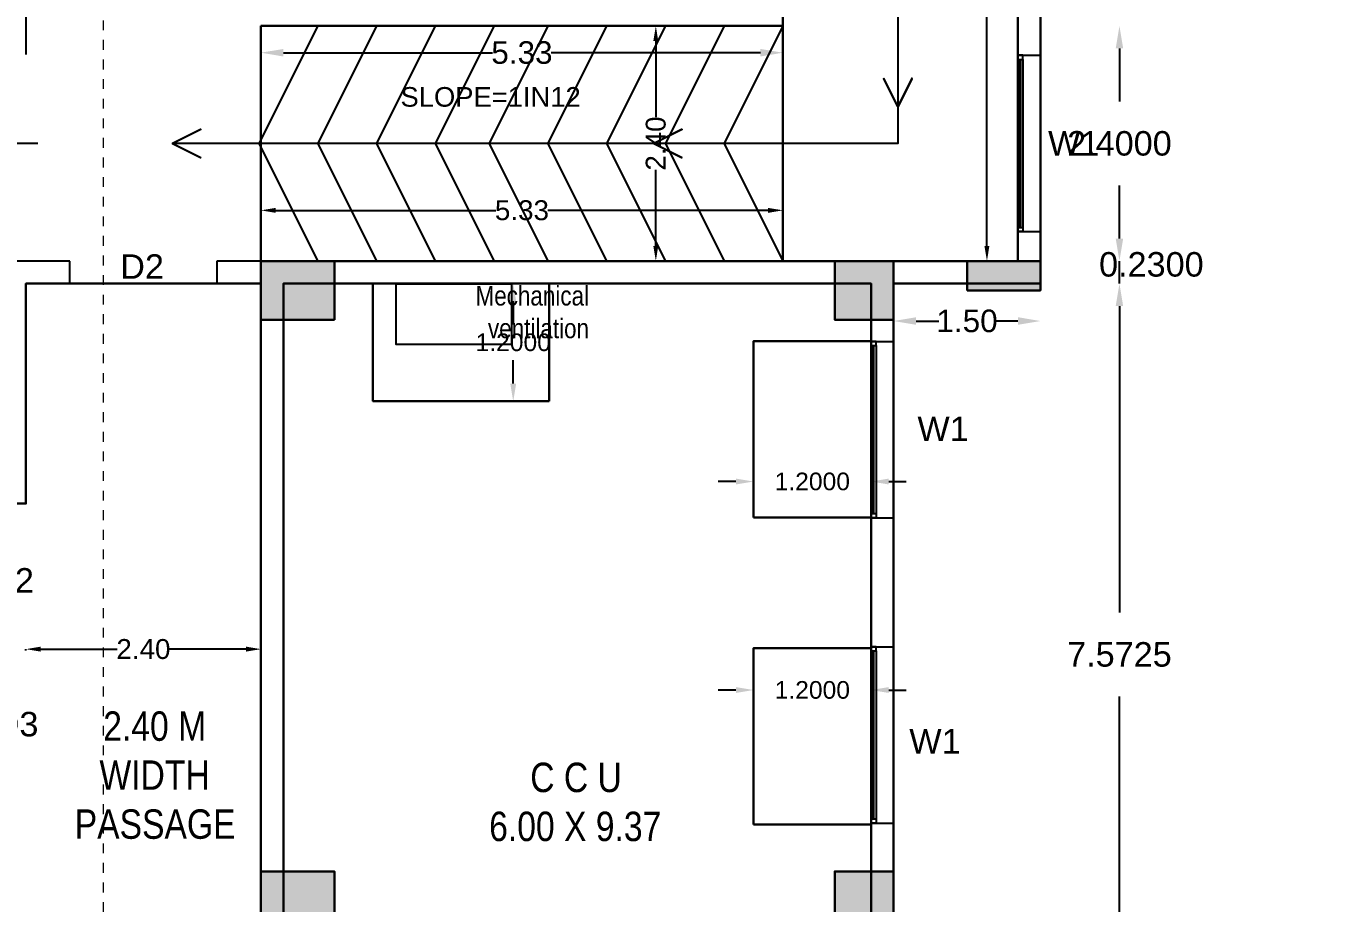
# Model space of a CAD drawing. Header units: metres. Extents: x -38 to 401, y 28 to 287.
# Drawn here: x 253.53 to 266.75, y 134.26 to 143.21 of the extents above; entities that cross this region are included whole.
import ezdxf

# ---------------------------------------------------------------- set-up
doc = ezdxf.new("R2010")
doc.units = ezdxf.units.M
doc.linetypes.add('CENTER', pattern=[2, 1.25, -0.25, 0.25, -0.25])
for name, color, linetype in [('BLK_1_DA_RAMP_1', 30, 'Continuous'), ('BLK_1_FLR_4_AC_ROOM_8', 117, 'Continuous'), ('BLK_1_FLR_4_ACROOM_8_LIGHT_VENTILATION_1', 117, 'Continuous'), ('BLK_1_FLR_4_ACROOM_8_LIGHT_VENTILATION_2', 117, 'Continuous'), ('BLK_1_FLR_4_ACROOM_8_LIGHT_VENTILATION_3', 117, 'Continuous'), ('BLK_1_FLR_4_CARPET_AREA', 10, 'Continuous'), ('PATH_WAY', 140, 'Continuous'), ('UBEAM', 1, 'Continuous'), ('UHATCH', 8, 'Continuous')]:
    doc.layers.add(name, color=color, linetype=linetype)
for name, color, linetype, lineweight in [('BLK_1_FLR_4_BLT_UP_AREA', 4, 'Continuous', 30), ('BLK_1_LVL_4_BLDG_FOOT_PRINT', 4, 'Continuous', 30), ('UCOLUMN', 6, 'Continuous', 30)]:
    doc.layers.add(name, color=color, linetype=linetype, lineweight=lineweight)
doc.styles.get("Standard").update_dxf_attribs({"font": 'arial.ttf'})
doc.dimstyles.get("Standard").update_dxf_attribs({"dimtxt": 0.18, "dimasz": 0.18, "dimexe": 0.18, "dimexo": 0.0625, "dimgap": 0.09, "dimtad": 0, "dimtih": 1, "dimtoh": 1, "dimdec": 4, "dimzin": 0, "dimdsep": 46, "dimtxsty": 'Standard', "dimcen": 0.09, "dimadec": 0, "dimazin": 0, "dimtfac": 1, "dimtdec": 4, "dimtofl": 0, "dimtmove": 0, "dimatfit": 3, "dimfxl": 0, "dimtolj": 1, "dimtzin": 0, "dimarcsym": 0})
doc.dimstyles.new('STANDARD$0', dxfattribs={"dimtxt": 7, "dimasz": 3, "dimexe": 3, "dimexo": 1, "dimgap": 1.5, "dimtad": 1, "dimdec": 1, "dimzin": 1, "dimdsep": 46, "dimlunit": 4, "dimtxsty": 'Standard', "dimblk": 'OBLIQUE', "dimcen": 0.09375, "dimdle": 1, "dimclrd": 8, "dimclre": 8, "dimclrt": 7, "dimadec": 1, "dimazin": 0, "dimtfac": 1, "dimtdec": 1, "dimtix": 1, "dimtmove": 2, "dimatfit": 3, "dimldrblk": 'ARCHTICK', "dimfxl": 0, "dimfrac": 2, "dimtolj": 1, "dimtzin": 0, "dimarcsym": 0})

# ---------------------------------------------------------------- blocks, each defined once
blk = doc.blocks.new('*D170')
at = {"color": 0, "lineweight": -2}
for p, q in [((256.161, 142.938), (258.297, 142.938)), ((261.031, 142.938), (258.895, 142.938))]:
    blk.add_line(p, q, dxfattribs=at)
at = {"color": 0}
for points in [[(256.161, 142.976), (256.161, 142.899), (255.931, 142.938)], [(261.031, 142.976), (261.031, 142.899), (261.261, 142.938)]]:
    blk.add_solid(points, dxfattribs=at)
at = {"layer": 'Defpoints', "color": 0}
for p in [(255.931, 143.211), (261.261, 143.211), (255.931, 142.938)]:
    blk.add_point(p, dxfattribs=at)
at = {"color": 0, "lineweight": 25, "insert": (258.596, 142.938), "char_height": 0.23, "attachment_point": 5}
blk.add_mtext('\\A1;5.33', dxfattribs=at)
blk = doc.blocks.new('*D157')
at = {"color": 0, "lineweight": -2}
for p, q in [((262.621, 140.199), (262.853, 140.199)), ((263.661, 140.199), (263.428, 140.199))]:
    blk.add_line(p, q, dxfattribs=at)
at = {"color": 0}
for points in [[(262.621, 140.238), (262.621, 140.161), (262.391, 140.199)], [(263.661, 140.238), (263.661, 140.161), (263.891, 140.199)]]:
    blk.add_solid(points, dxfattribs=at)
at = {"layer": 'Defpoints', "color": 0}
for p in [(262.391, 140.581), (263.891, 140.581), (263.891, 140.199)]:
    blk.add_point(p, dxfattribs=at)
at = {"color": 0, "lineweight": 25, "insert": (263.141, 140.199), "char_height": 0.23, "attachment_point": 5}
blk.add_mtext('\\A1;1.50', dxfattribs=at)
blk = doc.blocks.new('600X600')
at = {"layer": 'UHATCH', "linetype": 'Continuous'}
h = blk.add_hatch(color=256, dxfattribs=at)
h.dxf.hatch_style = 1
h.paths.add_polyline_path([(600, 600), (0, 600), (0, 0), (600, 0)])
at = {"layer": 'UCOLUMN', "linetype": 'Continuous'}
blk.add_lwpolyline([(0, 0), (600, 0), (600, 600), (0, 600)], close=True, dxfattribs=at)
blk = doc.blocks.new('750 x 750')
blk.add_blockref('600X600', (0, 75))
blk = doc.blocks.new('600X750')
at = {"layer": 'UHATCH', "linetype": 'Continuous'}
h = blk.add_hatch(color=256, dxfattribs=at)
h.dxf.hatch_style = 1
h.paths.add_polyline_path([(0, 600), (-750, 600), (-750, 0), (0, 0)])
at = {"layer": 'UCOLUMN', "linetype": 'Continuous'}
blk.add_lwpolyline([(0, 0), (-750, 0), (-750, 600), (0, 600)], close=True, dxfattribs=at)
blk = doc.blocks.new('300 x 750')
at = {"layer": 'UHATCH', "linetype": 'Continuous'}
h = blk.add_hatch(color=256, dxfattribs=at)
h.dxf.hatch_style = 1
h.paths.add_polyline_path([(750, 0), (750, 300), (0, 300), (0, 0)])
at = {"layer": 'UCOLUMN', "linetype": 'Continuous'}
blk.add_lwpolyline([(0, 300), (0, 0), (750, 0), (750, 300)], close=True, dxfattribs=at)
blk = doc.blocks.new('ASDFSDFSDFDFD')
at = {"layer": 'UBEAM'}
for p in [(-5710, 27920), (-5710, 21690)]:
    blk.add_blockref('600X750', p, dxfattribs=at)
at = {"layer": 'UBEAM', "linetype": 'Continuous', "xscale": -1}
for p in [(0, 27845), (0, 21615)]:
    blk.add_blockref('750 x 750', p, dxfattribs=at)
at = {"layer": 'UBEAM', "linetype": 'Continuous', "xscale": -1, "rotation": 180}
blk.add_blockref('300 x 750', (750, 28520), dxfattribs=at)
blk = doc.blocks.new('*D53')
at = {"color": 0, "lineweight": -2}
for p, q in [((267.319, 150.321), (267.319, 124.304)), ((267.319, 97.431), (267.319, 123.449))]:
    blk.add_line(p, q, dxfattribs=at)
at = {"color": 0}
for points in [[(267.281, 150.321), (267.357, 150.321), (267.319, 150.551)], [(267.281, 97.431), (267.357, 97.431), (267.319, 97.201)]]:
    blk.add_solid(points, dxfattribs=at)
at = {"layer": 'Defpoints', "color": 0}
for p in [(263.891, 150.551), (262.391, 97.201), (267.319, 97.201)]:
    blk.add_point(p, dxfattribs=at)
at = {"color": 0, "lineweight": 25, "insert": (267.319, 123.876), "char_height": 0.25, "attachment_point": 5}
blk.add_mtext('\\A1;53.3500', dxfattribs=at)
blk = doc.blocks.new('*D425')
at = {"color": 0, "lineweight": -2}
for p, q in [((264.697, 140.351), (264.697, 137.223)), ((264.697, 133.239), (264.697, 136.368))]:
    blk.add_line(p, q, dxfattribs=at)
at = {"color": 0}
for points in [[(264.659, 140.351), (264.735, 140.351), (264.697, 140.581)], [(264.659, 133.239), (264.735, 133.239), (264.697, 133.009)]]:
    blk.add_solid(points, dxfattribs=at)
at = {"layer": 'Defpoints', "color": 0}
for p in [(262.161, 140.581), (264.697, 140.581), (262.161, 133.009)]:
    blk.add_point(p, dxfattribs=at)
at = {"color": 0, "lineweight": 25, "insert": (264.697, 136.795), "char_height": 0.25, "attachment_point": 5}
blk.add_mtext('\\A1;7.5725', dxfattribs=at)
blk = doc.blocks.new('*D426')
at = {"color": 0, "lineweight": -2}
for p, q in [((264.697, 141.041), (264.697, 141.271)), ((264.697, 140.581), (264.697, 140.811)), ((264.697, 140.351), (264.697, 140.121))]:
    blk.add_line(p, q, dxfattribs=at)
at = {"color": 0}
for points in [[(264.659, 141.041), (264.735, 141.041), (264.697, 140.811)], [(264.659, 140.351), (264.735, 140.351), (264.697, 140.581)]]:
    blk.add_solid(points, dxfattribs=at)
at = {"layer": 'Defpoints', "color": 0}
for p in [(262.391, 140.811), (264.697, 140.811), (262.161, 140.581)]:
    blk.add_point(p, dxfattribs=at)
at = {"color": 0, "lineweight": 25, "insert": (265.023, 140.776), "char_height": 0.25, "attachment_point": 5}
blk.add_mtext('\\A1;0.2300', dxfattribs=at)
blk = doc.blocks.new('*D427')
at = {"color": 0, "lineweight": -2}
for p, q in [((264.697, 142.981), (264.697, 142.439)), ((264.697, 141.041), (264.697, 141.584))]:
    blk.add_line(p, q, dxfattribs=at)
at = {"color": 0}
for points in [[(264.659, 142.981), (264.735, 142.981), (264.697, 143.211)], [(264.659, 141.041), (264.735, 141.041), (264.697, 140.811)]]:
    blk.add_solid(points, dxfattribs=at)
at = {"layer": 'Defpoints', "color": 0}
for p in [(261.261, 143.211), (264.697, 143.211), (262.391, 140.811)]:
    blk.add_point(p, dxfattribs=at)
at = {"color": 0, "lineweight": 25, "insert": (264.697, 142.011), "char_height": 0.25, "attachment_point": 5}
blk.add_mtext('\\A1;2.4000', dxfattribs=at)
blk = doc.blocks.new('*D745')
at = {"layer": 'Defpoints', "color": 0}
for p in [(253.531, 136.836), (255.931, 136.85), (255.931, 136.836)]:
    blk.add_point(p, dxfattribs=at)
at = {"layer": 'PATH_WAY', "color": 0, "lineweight": -2}
for p, q in [((253.531, 136.836), (253.531, 136.85)), ((253.683, 136.85), (254.463, 136.85)), ((255.778, 136.85), (254.998, 136.85)), ((255.931, 136.836), (255.931, 136.85))]:
    blk.add_line(p, q, dxfattribs=at)
at = {"layer": 'PATH_WAY', "color": 0}
for points in [[(253.683, 136.876), (253.683, 136.825), (253.531, 136.85)], [(255.778, 136.876), (255.778, 136.825), (255.931, 136.85)]]:
    blk.add_solid(points, dxfattribs=at)
at = {"layer": 'PATH_WAY', "color": 0, "lineweight": 30, "insert": (254.731, 136.85), "char_height": 0.2032, "attachment_point": 5}
blk.add_mtext('\\A1;2.40', dxfattribs=at)
blk = doc.blocks.new('*D784')
at = {"layer": 'BLK_1_DA_RAMP_1', "color": 0, "lineweight": -2}
for p, q in [((263.434, 150.321), (263.344, 150.321)), ((263.344, 150.169), (263.344, 145.813)), ((263.344, 140.964), (263.344, 145.32)), ((263.434, 140.811), (263.344, 140.811))]:
    blk.add_line(p, q, dxfattribs=at)
at = {"layer": 'BLK_1_DA_RAMP_1', "color": 0}
for points in [[(263.319, 150.169), (263.369, 150.169), (263.344, 150.321)], [(263.319, 140.964), (263.369, 140.964), (263.344, 140.811)]]:
    blk.add_solid(points, dxfattribs=at)
at = {"layer": 'Defpoints', "color": 0}
for p in [(263.344, 150.321), (263.661, 150.321), (263.661, 140.811)]:
    blk.add_point(p, dxfattribs=at)
at = {"layer": 'BLK_1_DA_RAMP_1', "color": 0, "lineweight": 30, "insert": (263.344, 145.566), "char_height": 0.2032, "attachment_point": 5, "rotation": 90}
blk.add_mtext('\\A1;9.51', dxfattribs=at)
blk = doc.blocks.new('*D785')
at = {"layer": 'BLK_1_DA_RAMP_1', "color": 0, "lineweight": -2}
for p, q in [((255.931, 141.239), (255.931, 141.329)), ((256.083, 141.329), (258.33, 141.329)), ((261.108, 141.329), (258.862, 141.329)), ((261.261, 141.239), (261.261, 141.329))]:
    blk.add_line(p, q, dxfattribs=at)
at = {"layer": 'BLK_1_DA_RAMP_1', "color": 0}
for points in [[(256.083, 141.354), (256.083, 141.303), (255.931, 141.329)], [(261.108, 141.354), (261.108, 141.303), (261.261, 141.329)]]:
    blk.add_solid(points, dxfattribs=at)
at = {"layer": 'Defpoints', "color": 0}
for p in [(261.261, 141.329), (255.931, 140.811), (261.261, 140.811)]:
    blk.add_point(p, dxfattribs=at)
at = {"layer": 'BLK_1_DA_RAMP_1', "color": 0, "lineweight": 30, "insert": (258.596, 141.329), "char_height": 0.2032, "attachment_point": 5}
blk.add_mtext('\\A1;5.33', dxfattribs=at)
blk = doc.blocks.new('*D789')
at = {"layer": 'BLK_1_DA_RAMP_1', "color": 0, "lineweight": -2}
for p, q in [((260.052, 143.211), (259.963, 143.211)), ((259.963, 143.059), (259.963, 142.279)), ((259.963, 140.964), (259.963, 141.744)), ((260.052, 140.811), (259.963, 140.811))]:
    blk.add_line(p, q, dxfattribs=at)
at = {"layer": 'BLK_1_DA_RAMP_1', "color": 0}
for points in [[(259.938, 143.059), (259.988, 143.059), (259.963, 143.211)], [(259.938, 140.964), (259.988, 140.964), (259.963, 140.811)]]:
    blk.add_solid(points, dxfattribs=at)
at = {"layer": 'Defpoints', "color": 0}
for p in [(261.261, 143.211), (259.963, 140.811), (261.261, 140.811)]:
    blk.add_point(p, dxfattribs=at)
at = {"layer": 'BLK_1_DA_RAMP_1', "color": 0, "lineweight": 30, "insert": (259.963, 142.011), "char_height": 0.2032, "attachment_point": 5, "rotation": 90}
blk.add_mtext('\\A1;2.40', dxfattribs=at)
blk = doc.blocks.new('*D1006')
at = {"layer": 'BLK_1_FLR_4_ACROOM_8_LIGHT_VENTILATION_2', "color": 0, "lineweight": -2}
for p, q in [((260.961, 136.799), (260.961, 136.253)), ((262.161, 136.799), (262.161, 136.253)), ((260.781, 136.433), (260.601, 136.433)), ((262.341, 136.433), (262.521, 136.433))]:
    blk.add_line(p, q, dxfattribs=at)
at = {"layer": 'BLK_1_FLR_4_ACROOM_8_LIGHT_VENTILATION_2', "color": 0}
for points in [[(260.781, 136.463), (260.781, 136.403), (260.961, 136.433)], [(262.341, 136.463), (262.341, 136.403), (262.161, 136.433)]]:
    blk.add_solid(points, dxfattribs=at)
at = {"layer": 'Defpoints', "color": 0}
for p in [(260.961, 136.862), (262.161, 136.862), (260.961, 136.433)]:
    blk.add_point(p, dxfattribs=at)
at = {"layer": 'BLK_1_FLR_4_ACROOM_8_LIGHT_VENTILATION_2', "color": 0, "lineweight": 30, "insert": (261.561, 136.433), "char_height": 0.18, "attachment_point": 5}
blk.add_mtext('\\A1;1.2000', dxfattribs=at)
blk = doc.blocks.new('*D1007')
at = {"layer": 'BLK_1_FLR_4_ACROOM_8_LIGHT_VENTILATION_1', "color": 0, "lineweight": -2}
for p, q in [((260.961, 138.257), (260.961, 138.741)), ((262.161, 138.257), (262.161, 138.741)), ((260.781, 138.561), (260.601, 138.561)), ((262.341, 138.561), (262.521, 138.561))]:
    blk.add_line(p, q, dxfattribs=at)
at = {"layer": 'BLK_1_FLR_4_ACROOM_8_LIGHT_VENTILATION_1', "color": 0}
for points in [[(260.781, 138.591), (260.781, 138.531), (260.961, 138.561)], [(262.341, 138.591), (262.341, 138.531), (262.161, 138.561)]]:
    blk.add_solid(points, dxfattribs=at)
at = {"layer": 'Defpoints', "color": 0}
for p in [(262.161, 138.561), (260.961, 138.195), (262.161, 138.195)]:
    blk.add_point(p, dxfattribs=at)
at = {"layer": 'BLK_1_FLR_4_ACROOM_8_LIGHT_VENTILATION_1', "color": 0, "lineweight": 30, "insert": (261.561, 138.561), "char_height": 0.18, "attachment_point": 5}
blk.add_mtext('\\A1;1.2000', dxfattribs=at)
blk = doc.blocks.new('*D1096')
at = {"layer": 'BLK_1_FLR_4_ACROOM_8_LIGHT_VENTILATION_3', "color": 0, "lineweight": -2}
for p, q in [((258.811, 140.581), (258.327, 140.581)), ((258.507, 140.401), (258.507, 140.163)), ((258.507, 139.561), (258.507, 139.8)), ((258.811, 139.381), (258.327, 139.381))]:
    blk.add_line(p, q, dxfattribs=at)
at = {"layer": 'BLK_1_FLR_4_ACROOM_8_LIGHT_VENTILATION_3', "color": 0}
for points in [[(258.477, 140.401), (258.537, 140.401), (258.507, 140.581)], [(258.477, 139.561), (258.537, 139.561), (258.507, 139.381)]]:
    blk.add_solid(points, dxfattribs=at)
at = {"layer": 'Defpoints', "color": 0}
for p in [(258.507, 140.581), (258.874, 140.581), (258.874, 139.381)]:
    blk.add_point(p, dxfattribs=at)
at = {"layer": 'BLK_1_FLR_4_ACROOM_8_LIGHT_VENTILATION_3', "color": 0, "lineweight": 30, "insert": (258.507, 139.981), "char_height": 0.18, "attachment_point": 5}
blk.add_mtext('\\A1;1.2000', dxfattribs=at)

msp = doc.modelspace()

# ---------------------------------------------------------------- linework, layer by layer
at = {"linetype": 'CENTER', "lineweight": 20, "ltscale": 0.05}
msp.add_line((254.32169, 152.26763), (254.32169, 95.0529), dxfattribs=at)
at = {"color": 7, "lineweight": 25}
for p, q in [((263.66089, 142.91148), (263.66089, 148.22148)), ((263.89089, 142.91148), (263.89089, 148.22148)), ((253.53091, 143.32648), (253.53091, 142.91814)), ((255.93089, 143.21148), (255.93089, 140.81148)), ((261.26089, 143.21149), (261.26089, 140.81148)), ((263.66089, 142.91148), (263.89089, 142.91148)), ((263.6609, 141.12754), (263.66089, 142.86889)), ((263.68145, 141.15407), (263.68144, 142.86889)), ((263.68997, 141.15407), (263.68996, 142.86889)), ((263.712, 142.86889), (263.712, 141.12754)), ((263.89089, 141.11148), (263.89089, 142.91148)), ((253.65345, 142.01148), (252.48745, 142.01148)), ((263.66089, 140.81148), (263.66089, 141.11148)), ((263.66089, 141.11148), (263.89089, 141.11148)), ((263.66089, 140.81148), (263.66089, 141.11148)), ((263.66089, 141.11148), (263.89089, 141.11148)), ((263.89089, 140.58148), (263.89089, 141.11148)), ((263.89089, 140.58148), (263.89089, 141.11148)), ((263.89089, 140.58148), (263.89089, 141.11148)), ((263.89089, 140.58148), (263.89089, 141.11148)), ((253.98089, 140.81148), (240.84089, 140.81148)), ((253.98089, 140.58148), (253.98089, 140.81148)), ((262.39089, 140.81148), (255.48089, 140.81148)), ((255.48089, 140.81148), (255.48089, 140.58148)), ((262.39089, 140.81148), (262.39089, 139.99048)), ((262.3909, 140.81148), (263.66089, 140.81148)), ((253.53089, 140.58148), (253.98089, 140.58148)), ((255.48089, 140.58148), (255.93089, 140.58148)), ((255.93089, 140.58148), (255.93089, 133.45901)), ((256.16089, 133.45901), (256.16089, 140.58148)), ((256.16089, 140.58148), (262.16089, 140.58148)), ((262.16089, 140.58148), (262.16089, 139.99048)), ((263.89089, 140.58148), (262.3909, 140.58148)), ((262.16089, 139.99048), (262.39089, 139.99048)), ((262.39089, 138.19048), (262.39089, 139.99048)), ((262.1609, 138.20653), (262.16089, 139.94789)), ((262.18145, 138.23307), (262.18144, 139.94789)), ((262.18997, 138.23307), (262.18996, 139.94789)), ((262.212, 139.94789), (262.212, 138.20653)), ((262.16089, 138.19048), (262.16089, 136.87548)), ((262.16089, 138.19048), (262.39089, 138.19048)), ((262.39089, 138.19048), (262.39089, 136.87548)), ((262.16089, 136.87548), (262.39089, 136.87548)), ((262.1609, 135.09153), (262.16089, 136.83289)), ((262.18145, 135.11807), (262.18144, 136.83289)), ((262.18997, 135.11807), (262.18996, 136.83289)), ((262.212, 136.83289), (262.212, 135.09153)), ((262.39089, 135.07548), (262.39089, 136.87548)), ((262.16089, 135.07548), (262.16089, 133.00901)), ((262.16089, 135.07548), (262.39089, 135.07548)), ((262.39089, 135.07548), (262.39089, 132.35251))]:
    msp.add_line(p, q, dxfattribs=at)
for points in [[(252.6309, 142.01148), (242.27252, 142.01148), (242.27252, 149.04666), (262.43528, 149.04666), (262.43528, 142.01148), (255.0309, 142.01148)], [(256.5109, 143.21148), (255.9109, 142.01148), (256.5109, 140.81148)], [(257.1109, 143.21148), (256.5109, 142.01148), (257.1109, 140.81148)], [(257.7109, 143.21148), (257.1109, 142.01148), (257.7109, 140.81148)], [(258.3109, 143.21148), (257.7109, 142.01148), (258.3109, 140.81148)], [(258.3109, 143.21148), (257.7109, 142.01148), (258.3109, 140.81148)], [(258.8609, 143.21148), (258.2609, 142.01148), (258.8609, 140.81148)], [(259.4609, 143.21148), (258.8609, 142.01148), (259.4609, 140.81148)], [(259.4609, 143.21148), (258.8609, 142.01148), (259.4609, 140.81148)], [(260.0609, 143.21148), (259.4609, 142.01148), (260.0609, 140.81148)], [(260.0609, 143.21148), (259.4609, 142.01148), (260.0609, 140.81148)], [(260.6609, 143.21148), (260.0609, 142.01148), (260.6609, 140.81148)], [(260.6609, 143.21148), (260.0609, 142.01148), (260.6609, 140.81148)], [(261.2609, 143.21148), (260.6609, 142.01148), (261.2609, 140.81148)], [(261.2609, 143.21148), (260.6609, 142.01148), (261.2609, 140.81148)]]:
    msp.add_lwpolyline(points, dxfattribs=at)
for points in [[(263.66089, 142.86889), (263.712, 142.86889), (263.712, 142.91148), (263.66089, 142.91148)], [(262.29291, 142.67697), (262.28837, 142.67283), (262.43074, 142.38768), (262.43528, 142.39182), (262.43982, 142.38768), (262.5822, 142.67283), (262.57766, 142.67697), (262.43528, 142.39182)], [(255.31807, 141.86911), (255.31393, 141.86457), (255.02878, 142.00694), (255.03292, 142.01148), (255.02878, 142.01602), (255.31393, 142.1584), (255.31807, 142.15385), (255.03292, 142.01148)], [(260.23074, 141.86911), (260.2266, 141.86457), (259.94145, 142.00694), (259.9456, 142.01148), (259.94145, 142.01602), (260.2266, 142.1584), (260.23074, 142.15385), (259.9456, 142.01148)], [(263.6609, 141.15407), (263.712, 141.15407), (263.712, 141.11148), (263.6609, 141.11148)], [(263.6609, 141.15407), (263.712, 141.15407), (263.712, 141.11148), (263.6609, 141.11148)], [(257.31084, 140.58036), (258.49027, 140.58036), (258.49027, 139.95893), (257.31084, 139.95893)], [(262.16089, 139.94789), (262.212, 139.94789), (262.212, 139.99048), (262.16089, 139.99048)], [(262.1609, 138.23307), (262.212, 138.23307), (262.212, 138.19048), (262.1609, 138.19048)], [(262.16089, 136.83289), (262.212, 136.83289), (262.212, 136.87548), (262.16089, 136.87548)], [(262.1609, 135.11807), (262.212, 135.11807), (262.212, 135.07548), (262.1609, 135.07548)]]:
    msp.add_lwpolyline(points, close=True, dxfattribs=at)
at = {"layer": 'BLK_1_DA_RAMP_1', "color": 1, "lineweight": 30}
for points in [[(261.26089, 150.32148), (263.66089, 150.32148), (263.66089, 140.81148), (261.26089, 140.81148)], [(255.93089, 143.21148), (261.26089, 143.21148), (261.26089, 140.81148), (255.93089, 140.81148)]]:
    msp.add_lwpolyline(points, close=True, dxfattribs=at)
at = {"layer": 'BLK_1_FLR_4_AC_ROOM_8', "color": 2, "lineweight": 30}
msp.add_lwpolyline([(262.16089, 133.00901), (256.16089, 133.00901), (256.16089, 140.58148), (262.16089, 140.58148)], close=True, dxfattribs=at)
at = {"layer": 'BLK_1_FLR_4_ACROOM_8_LIGHT_VENTILATION_1', "color": 2, "lineweight": 30}
msp.add_lwpolyline([(260.96089, 138.19468), (260.96089, 139.99468), (262.16089, 139.99468), (262.16089, 138.19468)], close=True, dxfattribs=at)
at = {"layer": 'BLK_1_FLR_4_ACROOM_8_LIGHT_VENTILATION_2', "color": 2, "lineweight": 30}
msp.add_lwpolyline([(260.96089, 135.06166), (260.96089, 136.86166), (262.16089, 136.86166), (262.16089, 135.06166)], close=True, dxfattribs=at)
at = {"layer": 'BLK_1_FLR_4_ACROOM_8_LIGHT_VENTILATION_3', "color": 2, "lineweight": 30}
msp.add_lwpolyline([(258.87366, 139.38148), (257.07366, 139.38148), (257.07366, 140.58148), (258.87366, 140.58148)], close=True, dxfattribs=at)
at = {"layer": 'BLK_1_FLR_4_BLT_UP_AREA', "color": 12, "lineweight": 30}
msp.add_lwpolyline([(240.84087, 97.20137), (240.84089, 150.54866), (263.89089, 150.5543), (263.89089, 140.58148), (262.39089, 140.58148), (262.39087, 97.20137)], close=True, dxfattribs=at)
at = {"layer": 'BLK_1_FLR_4_CARPET_AREA', "color": 15, "linetype": 'Continuous', "lineweight": 30}
for points in [[(241.07089, 128.35398), (241.07089, 140.21148), (241.44089, 140.21148), (241.44089, 140.58148), (251.50089, 140.58148), (251.50089, 138.33648), (252.00839, 138.33648), (252.00839, 138.45148), (251.61589, 138.45148), (251.61589, 140.58148), (253.30089, 140.58148), (253.30089, 138.45148), (252.90839, 138.45148), (252.90839, 138.33648), (253.53089, 138.33648), (253.53089, 140.58148), (255.93089, 140.58148), (255.93089, 133.45901)], [(256.16089, 133.45901), (256.16089, 140.58148), (262.16089, 140.58148), (262.16089, 133.00901)]]:
    msp.add_lwpolyline(points, dxfattribs=at)
at = {"layer": 'BLK_1_LVL_4_BLDG_FOOT_PRINT', "color": 1}
msp.add_lwpolyline([(240.84087, 97.20148), (240.84087, 150.54585), (263.89087, 150.55148), (263.89087, 140.58148), (262.39087, 140.58148), (262.39087, 97.20148)], close=True, dxfattribs=at)

# ---------------------------------------------------------------- block references
at = {"color": 7, "lineweight": 25, "xscale": 0.001, "yscale": 0.001, "zscale": 0.001}
msp.add_blockref('ASDFSDFSDFDFD', (262.39089, 112.29148), dxfattribs=at)
msp.add_blockref('ASDFSDFSDFDFD', (262.39089, 112.29148), dxfattribs=at)

# ---------------------------------------------------------------- texts
at = {"color": 7, "lineweight": 25, "char_height": 0.25, "attachment_point": 1}
for s, insert in [('W1', (263.9684, 142.13776)), ('D2', (254.49393, 140.88006)), ('W1', (262.6344, 139.22376)), ('D2', (253.16693, 137.67718)), ('D3', (253.21281, 136.20975)), ('W1', (262.5514, 136.03476))]:
    msp.add_mtext_dynamic_manual_height_columns(s, width=331.5310086, gutter_width=1000, heights=[0], dxfattribs=dict(at, insert=insert))
at = {"color": 7, "lineweight": 25}
for s, insert, char_height, width, attachment_point in [('{\\fArial Narrow|b0|i0|c0|p34;Mechanical\\Pventilation}', (259.28088, 140.02121), 0.2, 2.774038, 9), ('{\\fArial Narrow|b0|i0|c0|p34;\\W5.2504;  \\W1;2.40 M\\P\\W5.04858;  \\W1;WIDTH\\P{\\W7.453694; }PASSAGE}', (253.31727, 136.21484), 0.3, 3.0224593, 1), ('{\\fArial Narrow|b0|i0|c0|p34;\\W5.57695;  \\W1;C C U\\P{\\W6.764187; }6.00 X 9.37}', (257.61493, 135.6913), 0.3, 3.0224593, 1)]:
    msp.add_mtext(s, dxfattribs=dict(at, insert=insert, char_height=char_height, width=width, attachment_point=attachment_point))
at = {"layer": 'BLK_1_DA_RAMP_1', "color": 1, "lineweight": 30, "insert": (258.27626, 142.58693), "char_height": 0.2, "width": 1.8904692, "attachment_point": 2}
msp.add_mtext('SLOPE=1IN12', dxfattribs=at)

# ---------------------------------------------------------------- dimensions: what is measured, and where the dimension line sits
at = {"lineweight": 25}
for base, p1, p2, override, picture, middle in [((267.31893, 97.20148), (263.89089, 150.55148), (262.39089, 97.20148), {"dimscale": 1, "dimtxt": 0.25, "dimasz": 0.23, "dimgap": 0.3, "dimpost": '\\X', "dimse1": 1, "dimse2": 1, "dimfxl": 25.4}, '*D53', (267.31893, 123.87648)), ((264.69714, 143.21149), (262.39089, 140.81148), (261.2609, 143.21149), {"dimscale": 1, "dimtxt": 0.25, "dimasz": 0.23, "dimgap": 0.3, "dimpost": '\\X', "dimse1": 1, "dimse2": 1, "dimtmove": 1, "dimfxl": 25.4}, '*D427', (264.69714, 142.01148)), ((264.69714, 140.58148), (262.16089, 133.00901), (262.16089, 140.58148), {"dimscale": 1, "dimtxt": 0.25, "dimasz": 0.23, "dimgap": 0.3, "dimpost": '\\X', "dimse1": 1, "dimse2": 1, "dimtmove": 1, "dimfxl": 25.4}, '*D425', (264.69714, 136.79524))]:
    dim = msp.add_linear_dim(base=base, p1=p1, p2=p2, angle=90, dimstyle='Standard', override=override, dxfattribs=at)
    dim.commit()
    dim.dimension.update_dxf_attribs({"geometry": picture, "text_midpoint": middle})
at = {"color": 7, "lineweight": 25}
for base, p1, p2, text, picture, middle in [((255.93089, 142.93758), (261.26089, 143.21145), (255.93089, 143.21148), '5.33', '*D170', (258.59589, 142.93758)), ((263.89089, 140.19945), (262.39089, 140.58148), (263.89089, 140.58148), '1.50', '*D157', (263.14089, 140.19945))]:
    dim = msp.add_linear_dim(base=base, p1=p1, p2=p2, text=text, dimstyle='Standard', override={"dimscale": 1, "dimtxt": 0.23, "dimasz": 0.23, "dimgap": 0, "dimse1": 1, "dimse2": 1, "dimtmove": 1}, dxfattribs=at)
    dim.commit()
    dim.dimension.update_dxf_attribs({"geometry": picture, "text_midpoint": middle})
at = {"lineweight": 25}
dim = msp.add_linear_dim(base=(264.69714, 140.81148), p1=(262.16089, 140.58148), p2=(262.39089, 140.81148), angle=90, dimstyle='Standard', override={"dimscale": 1, "dimtxt": 0.25, "dimasz": 0.23, "dimgap": 0.3, "dimpost": '\\X', "dimse1": 1, "dimse2": 1, "dimtmove": 1, "dimfxl": 25.4}, dxfattribs=at)
dim.commit()
dim.dimension.update_dxf_attribs({"geometry": '*D426', "text_midpoint": (265.02274, 140.77627), "dimtype": 128})
at = {"layer": 'BLK_1_DA_RAMP_1', "color": 1, "lineweight": 30}
dim = msp.add_linear_dim(base=(263.34405, 150.32148), p1=(263.66089, 140.81148), p2=(263.66089, 150.32148), angle=90, dimstyle='STANDARD$0', override={"dimscale": 0.001, "dimtxt": 203.2, "dimasz": 152.5, "dimexe": 0, "dimexo": 0, "dimgap": 2.286, "dimtad": 0, "dimtoh": 1, "dimdec": 2, "dimzin": 0, "dimlunit": 2, "dimpost": '', "dimcen": 2.286, "dimdle": 0, "dimclrd": 0, "dimclre": 0, "dimclrt": 0, "dimadec": 0, "dimtdec": 2, "dimtix": 0, "dimtofl": 0, "dimtmove": 0, "dimfxl": 89.5, "dimfxlon": 1, "dimfrac": 0}, dxfattribs=at)
dim.commit()
dim.dimension.update_dxf_attribs({"geometry": '*D784', "text_midpoint": (263.34405, 145.56648)})
at = {"layer": 'BLK_1_DA_RAMP_1', "color": 232, "lineweight": 30}
dim = msp.add_linear_dim(base=(259.96299, 140.81148), p1=(261.26089, 143.21148), p2=(261.26089, 140.81148), angle=90, dimstyle='STANDARD$0', override={"dimscale": 0.001, "dimtxt": 203.2, "dimasz": 152.5, "dimexe": 0, "dimexo": 0, "dimgap": 2.286, "dimtad": 0, "dimtoh": 1, "dimdec": 2, "dimzin": 0, "dimlunit": 2, "dimpost": '', "dimcen": 2.286, "dimdle": 0, "dimclrd": 0, "dimclre": 0, "dimclrt": 0, "dimadec": 0, "dimtdec": 2, "dimtix": 0, "dimtofl": 0, "dimtmove": 0, "dimfxl": 89.5, "dimfxlon": 1, "dimfrac": 0}, dxfattribs=at)
dim.commit()
dim.dimension.update_dxf_attribs({"geometry": '*D789', "text_midpoint": (259.96299, 142.01148)})
at = {"layer": 'BLK_1_DA_RAMP_1', "color": 1, "lineweight": 30}
dim = msp.add_linear_dim(base=(261.26089, 141.32889), p1=(255.93089, 140.81148), p2=(261.26089, 140.81148), dimstyle='STANDARD$0', override={"dimscale": 0.001, "dimtxt": 203.2, "dimasz": 152.5, "dimexe": 0, "dimexo": 0, "dimgap": 2.286, "dimtad": 0, "dimtoh": 1, "dimdec": 2, "dimzin": 0, "dimlunit": 2, "dimpost": '', "dimcen": 2.286, "dimdle": 0, "dimclrd": 0, "dimclre": 0, "dimclrt": 0, "dimadec": 0, "dimtdec": 2, "dimtix": 0, "dimtofl": 0, "dimtmove": 0, "dimfxl": 89.5, "dimfxlon": 1, "dimfrac": 0}, dxfattribs=at)
dim.commit()
dim.dimension.update_dxf_attribs({"geometry": '*D785', "text_midpoint": (258.59589, 141.32889)})
at = {"layer": 'BLK_1_FLR_4_ACROOM_8_LIGHT_VENTILATION_1', "color": 232, "lineweight": 30}
dim = msp.add_linear_dim(base=(262.16089, 138.56132), p1=(260.96089, 138.19468), p2=(262.16089, 138.19468), dimstyle='STANDARD$0', override={"dimtxt": 0.18, "dimasz": 0.18, "dimexe": 0.18, "dimexo": 0.0625, "dimgap": 0.09, "dimtad": 0, "dimtih": 1, "dimtoh": 1, "dimdec": 4, "dimzin": 0, "dimlunit": 2, "dimpost": '', "dimcen": 0.09, "dimdle": 0, "dimclrd": 0, "dimclre": 0, "dimclrt": 0, "dimadec": 0, "dimtdec": 4, "dimtix": 0, "dimtofl": 0, "dimtmove": 0, "dimfrac": 0}, dxfattribs=at)
dim.commit()
dim.dimension.update_dxf_attribs({"geometry": '*D1007', "text_midpoint": (261.56089, 138.56132)})
at = {"layer": 'BLK_1_FLR_4_ACROOM_8_LIGHT_VENTILATION_2', "color": 232, "lineweight": 30}
dim = msp.add_linear_dim(base=(260.96089, 136.43328), p1=(262.16089, 136.86166), p2=(260.96089, 136.86166), dimstyle='STANDARD$0', override={"dimtxt": 0.18, "dimasz": 0.18, "dimexe": 0.18, "dimexo": 0.0625, "dimgap": 0.09, "dimtad": 0, "dimtih": 1, "dimtoh": 1, "dimdec": 4, "dimzin": 0, "dimlunit": 2, "dimpost": '', "dimcen": 0.09, "dimdle": 0, "dimclrd": 0, "dimclre": 0, "dimclrt": 0, "dimadec": 0, "dimtdec": 4, "dimtix": 0, "dimtofl": 0, "dimtmove": 0, "dimfrac": 0}, dxfattribs=at)
dim.commit()
dim.dimension.update_dxf_attribs({"geometry": '*D1006', "text_midpoint": (261.56089, 136.43328)})
at = {"layer": 'BLK_1_FLR_4_ACROOM_8_LIGHT_VENTILATION_3', "color": 232, "lineweight": 30}
dim = msp.add_linear_dim(base=(258.50701, 140.58148), p1=(258.87366, 139.38148), p2=(258.87366, 140.58148), angle=90, dimstyle='STANDARD$0', override={"dimtxt": 0.18, "dimasz": 0.18, "dimexe": 0.18, "dimexo": 0.0625, "dimgap": 0.09, "dimtad": 0, "dimtih": 1, "dimtoh": 1, "dimdec": 4, "dimzin": 0, "dimlunit": 2, "dimpost": '', "dimcen": 0.09, "dimdle": 0, "dimclrd": 0, "dimclre": 0, "dimclrt": 0, "dimadec": 0, "dimtdec": 4, "dimtix": 0, "dimtofl": 0, "dimtmove": 0, "dimfrac": 0}, dxfattribs=at)
dim.commit()
dim.dimension.update_dxf_attribs({"geometry": '*D1096', "text_midpoint": (258.50701, 139.98148)})
at = {"layer": 'PATH_WAY', "color": 4, "lineweight": 30}
dim = msp.add_linear_dim(base=(255.93089, 136.8505), p1=(253.53089, 136.83648), p2=(255.93089, 136.83648), dimstyle='STANDARD$0', override={"dimscale": 0.001, "dimtxt": 203.2, "dimasz": 152.5, "dimexe": 0, "dimexo": 0, "dimgap": 2.286, "dimtad": 0, "dimtoh": 1, "dimdec": 2, "dimzin": 0, "dimlunit": 2, "dimpost": '', "dimcen": 2.286, "dimdle": 0, "dimclrd": 0, "dimclre": 0, "dimclrt": 0, "dimadec": 0, "dimtdec": 2, "dimtix": 0, "dimtofl": 0, "dimtmove": 0, "dimfxl": 89.5, "dimfxlon": 1, "dimfrac": 0}, dxfattribs=at)
dim.commit()
dim.dimension.update_dxf_attribs({"geometry": '*D745', "text_midpoint": (254.73089, 136.8505)})

doc.saveas('drawing.dxf')
